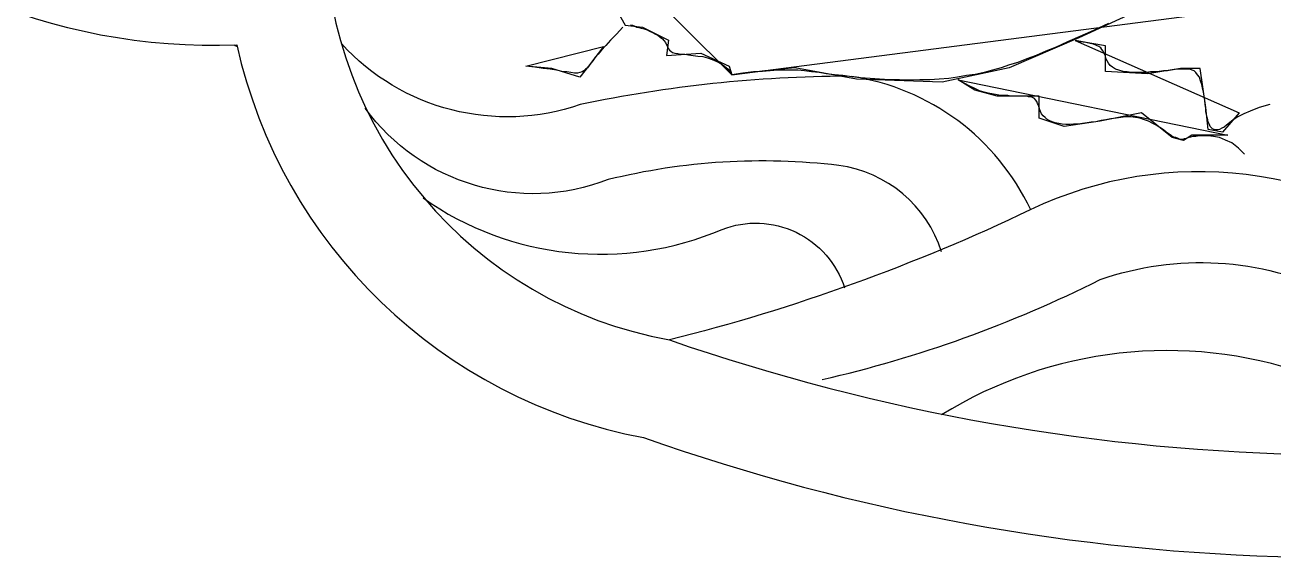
# Model space of a CAD drawing. Header units: metres. Extents: x 144.1 to 223.3, y 70.7 to 153.2.
# Drawn here: x 162.2 to 183.31, y 70.68 to 79.67 of the extents above; entities that cross this region are included whole.
import ezdxf

# ---------------------------------------------------------------- set-up
doc = ezdxf.new("R2010")
doc.units = ezdxf.units.M
for name, color, linetype in [('3', 3, 'Continuous'), ('4', 4, 'Continuous'), ('7', 7, 'Continuous')]:
    doc.layers.add(name, color=color, linetype=linetype)

msp = doc.modelspace()

# ---------------------------------------------------------------- linework, layer by layer
at = {"layer": '3'}
for points in [[(180.52, 79.7), (180.27, 79.58), (180.04, 79.48), (179.83, 79.39), (179.64, 79.3), (179.46, 79.23), (179.3, 79.16), (179.14, 79.1), (178.99, 79.04), (178.85, 79), (178.71, 78.95), (178.56, 78.91), (178.42, 78.87), (178.27, 78.84), (178.12, 78.82), (177.97, 78.79), (177.82, 78.77), (177.66, 78.76), (177.5, 78.75), (177.33, 78.75), (177.16, 78.74), (176.99, 78.75), (176.82, 78.75), (176.65, 78.76), (176.49, 78.77), (176.33, 78.78), (176.18, 78.8), (176.03, 78.82), (175.89, 78.83), (175.75, 78.85), (175.63, 78.87), (175.5, 78.88), (175.38, 78.9), (175.27, 78.91), (175.15, 78.91), (175.04, 78.91), (174.93, 78.91), (174.8, 78.9), (174.67, 78.89), (174.52, 78.88), (174.34, 78.86), (174.15, 78.83), (205.2, 82.84)], [(196.98, 79.04), (195.85, 78.29), (194.54, 77.96), (192.99, 78.06), (192.14, 78.34), (191.06, 79.28), (190.17, 80.45), (188.8, 81.44), (187.11, 81.86), (185.09, 81.77), (182.7, 80.69), (180.02, 79.46), (178.84, 78.95), (177.71, 78.71), (176.26, 78.76), (175.22, 78.95), (174.71, 78.9), (174.15, 78.83)], [(172.44, 79.68), (172.47, 79.67), (172.5, 79.66), (172.54, 79.64), (172.58, 79.63), (172.62, 79.62), (172.67, 79.61), (172.72, 79.59), (172.76, 79.57), (172.81, 79.55), (172.86, 79.52), (172.9, 79.5), (172.94, 79.47), (172.98, 79.44), (173, 79.41), (173.03, 79.38), (173.04, 79.35), (173.06, 79.32), (173.07, 79.29), (173.08, 79.27), (173.1, 79.25), (173.12, 79.23), (173.15, 79.21), (173.19, 79.2), (173.24, 79.19), (173.29, 79.18), (173.36, 79.18), (173.42, 79.17), (173.5, 79.16), (173.58, 79.15), (173.66, 79.14), (173.74, 79.12), (173.82, 79.09), (173.9, 79.06), (173.97, 79.02), (174.03, 78.98), (174.09, 78.93), (174.12, 78.88), (174.15, 78.83), (171.76, 81.21)], [(172.2, 79.93), (172.35, 79.67), (172.64, 79.64), (173.08, 79.42), (173.05, 79.16), (173.63, 79.2), (174.11, 78.98), (174.15, 78.83)], [(172.31, 79.64), (172.31, 79.64), (172.2, 79.52), (172.1, 79.42), (172.02, 79.33), (171.95, 79.25), (171.89, 79.18), (171.84, 79.13), (171.8, 79.07), (171.77, 79.03), (171.74, 78.99), (171.71, 78.95), (171.68, 78.93), (171.65, 78.9), (171.62, 78.88), (171.58, 78.87), (171.54, 78.86), (171.49, 78.86), (171.43, 78.87), (171.36, 78.88), (171.28, 78.89), (171.19, 78.91), (171.08, 78.93), (170.96, 78.94), (170.82, 78.96), (170.67, 78.98), (171.98, 79.31), (171.73, 78.98), (171.58, 78.79), (171.11, 78.94), (170.67, 78.98)], [(183.25, 78.33), (183.25, 78.33), (183.07, 78.28), (182.92, 78.22), (182.81, 78.17), (182.71, 78.12), (182.63, 78.07), (182.57, 78.02), (182.52, 77.98), (182.48, 77.95), (182.44, 77.93), (182.4, 77.91), (182.37, 77.9), (182.34, 77.9), (182.31, 77.91), (182.28, 77.92), (182.26, 77.94), (182.24, 77.96), (182.23, 77.99), (182.21, 78.03), (182.2, 78.07), (182.19, 78.11), (182.18, 78.16), (182.17, 78.21), (182.17, 78.27), (182.16, 78.33), (182.15, 78.4), (182.14, 78.47), (182.13, 78.54), (182.11, 78.61), (182.1, 78.67), (182.08, 78.73), (182.06, 78.79), (182.03, 78.83), (182, 78.87), (181.97, 78.9), (181.94, 78.91), (181.9, 78.93), (181.85, 78.93), (181.81, 78.93), (181.76, 78.93), (181.7, 78.93), (181.65, 78.92), (181.58, 78.91), (181.52, 78.9), (181.45, 78.9), (181.38, 78.89), (181.31, 78.88), (181.23, 78.88), (181.16, 78.87), (181.07, 78.87), (180.99, 78.87), (180.91, 78.87), (180.84, 78.88), (180.77, 78.89), (180.7, 78.91), (180.64, 78.93), (180.59, 78.96), (180.55, 78.99), (180.52, 79.03), (180.5, 79.07), (180.48, 79.11), (180.47, 79.15), (180.45, 79.19), (180.43, 79.23), (180.41, 79.26), (180.39, 79.29), (180.36, 79.31), (180.32, 79.33), (180.27, 79.35), (180.21, 79.36), (180.14, 79.38), (180.05, 79.39), (179.96, 79.41), (182.73, 78.19), (182.45, 77.86), (182.21, 77.91), (182.17, 78.28), (182.07, 78.94), (181.74, 78.94), (181.18, 78.85), (180.47, 78.89), (180.47, 79.32), (180.24, 79.36), (179.96, 79.41)], [(182.82, 77.49), (182.82, 77.49), (182.72, 77.59), (182.61, 77.68), (182.5, 77.73), (182.4, 77.77), (182.3, 77.79), (182.21, 77.8), (182.13, 77.8), (182.06, 77.8), (182, 77.79), (181.95, 77.79), (181.91, 77.78), (181.88, 77.77), (181.85, 77.76), (181.82, 77.75), (181.8, 77.75), (181.78, 77.74), (181.76, 77.74), (181.74, 77.74), (181.71, 77.75), (181.69, 77.76), (181.66, 77.77), (181.63, 77.78), (181.59, 77.8), (181.55, 77.83), (181.5, 77.86), (181.45, 77.9), (181.39, 77.94), (181.33, 77.98), (181.27, 78.01), (181.2, 78.05), (181.13, 78.07), (181.05, 78.1), (180.98, 78.11), (180.9, 78.12), (180.81, 78.12), (180.73, 78.11), (180.65, 78.1), (180.56, 78.09), (180.48, 78.07), (180.4, 78.06), (180.31, 78.04), (180.23, 78.03), (180.16, 78.02), (180.08, 78.01), (180.01, 78), (179.93, 78), (179.87, 77.99), (179.8, 77.99), (179.74, 78), (179.68, 78.01), (179.62, 78.02), (179.57, 78.04), (179.52, 78.06), (179.48, 78.08), (179.45, 78.11), (179.42, 78.14), (179.39, 78.17), (179.37, 78.21), (179.36, 78.24), (179.35, 78.28), (179.34, 78.32), (179.32, 78.35), (179.31, 78.38), (179.29, 78.41), (179.27, 78.43), (179.24, 78.45), (179.21, 78.46), (179.17, 78.46), (179.14, 78.47), (179.09, 78.47), (179.05, 78.47), (179.01, 78.47), (178.96, 78.47), (178.92, 78.47), (178.87, 78.47), (178.82, 78.48), (178.77, 78.48), (178.72, 78.48), (178.67, 78.49), (178.61, 78.5), (178.55, 78.51), (178.49, 78.52), (178.42, 78.54), (178.34, 78.56), (178.26, 78.6), (178.18, 78.64), (178.08, 78.69), (177.98, 78.75), (182.54, 77.81), (181.93, 77.81), (181.79, 77.72), (181.6, 77.77), (181.08, 78.19), (180.38, 78.05), (179.77, 77.96), (179.35, 78.1), (179.35, 78.47), (179.02, 78.47), (178.64, 78.47), (178.26, 78.57), (177.98, 78.75)]]:
    msp.add_lwpolyline(points, dxfattribs=at)
for points in [[(176.1, 78.81, 0.05), (171.59, 78.33, -0.3), (167.55, 79.36)], [(177.7, 75.84, 0.29), (175.96, 77.3, 0.09), (172.06, 77.06, -0.34), (167.95, 78.27)], [(190.57, 73.25, -0.08), (186.25, 75.7, 0.29), (179.2, 76.55, -0.05), (173.1, 74.35)], [(168.93, 76.75, 0.26), (173.99, 76.22, -0.43), (176.06, 75.23)], [(175.68, 73.68, 0.06), (180.38, 75.37, -0.2), (184.33, 75.14, 0.23), (188.79, 73.12, 0.23)]]:
    msp.add_lwpolyline(points, format="xyb", dxfattribs=at)
for centre, radius, start, end in [((183.74, 113.64), 38.74, 242.31, 242.39), ((175.58, 74.84), 4.01, 25.26, 81.48), ((181.51, 66.96), 7.21, 70.97, 121.89)]:
    msp.add_arc(centre, radius, start, end, dxfattribs=at)
at = {"layer": '4'}
msp.add_lwpolyline([(158.88, 104.46, 0.73), (155.28, 91.45, 0.48), (165.78, 79.34, 0.3), (172.66, 72.7, 0.08), (183.74, 70.68)], format="xyb", dxfattribs=at)
at = {"layer": '7'}
msp.add_lwpolyline([(160.27, 102.88, 0.9), (157.28, 92.34, 0.59), (167.27, 81.26, 0.36), (173.1, 74.35, 0.08), (184.14, 72.41, 0.08)], format="xyb", dxfattribs=at)

doc.saveas('drawing.dxf')
